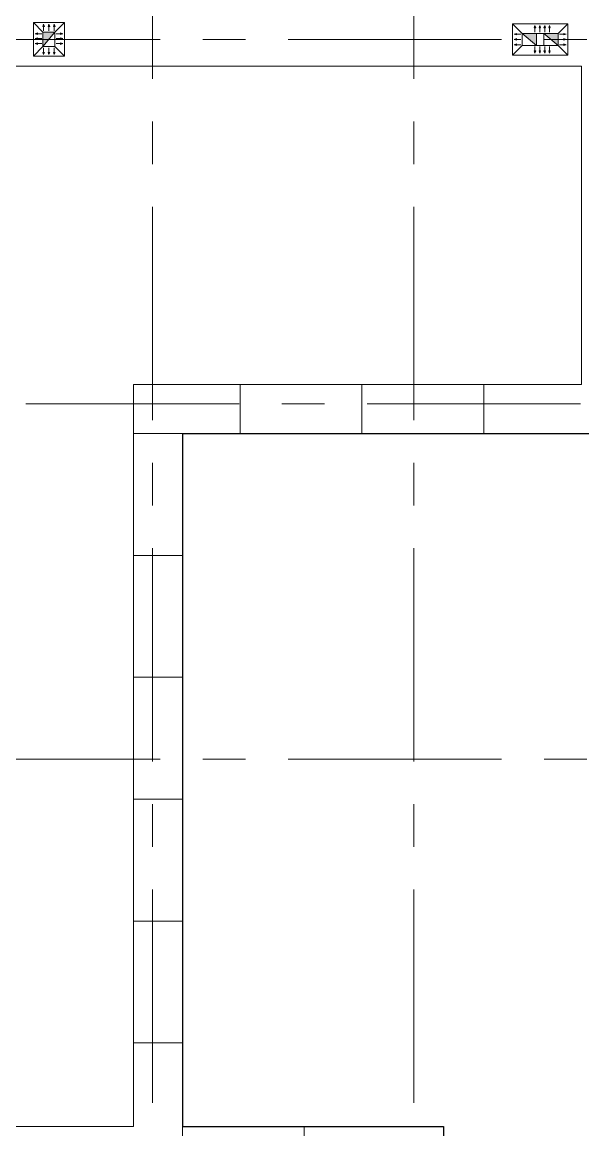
# Model space of a CAD drawing. Header units: millimetres. Extents: x -689206 to 4969298, y -1019800 to 703299.
# Drawn here: x 694125 to 699969, y -629782 to -618240 of the extents above; entities that cross this region are included whole.
import ezdxf

# ---------------------------------------------------------------- set-up
doc = ezdxf.new("R2010")
doc.units = ezdxf.units.MM
doc.linetypes.add('осеваяX2', pattern=[101.6, 63.5, -12.7, 12.7, -12.7])
doc.layers.add('кровля', color=211, linetype='Continuous')
doc.layers.add('четотам', color=7, linetype='Continuous')
for name, color, linetype, lineweight in [('несущие', 7, 'Continuous', 30), ('РАЗМЕРЫ', 7, 'Continuous', 9), ('стены', 7, 'Continuous', 20)]:
    doc.layers.add(name, color=color, linetype=linetype, lineweight=lineweight)

msp = doc.modelspace()

# ---------------------------------------------------------------- hatches: boundary and pattern name
at = {"layer": 'кровля', "lineweight": 5, "true_color": 0x000000}
h = msp.add_hatch(color=18, dxfattribs=at)
h.dxf.hatch_style = 1
h.paths.add_polyline_path([(694349.2, -618285.1), (694357.4, -618285.1), (694349.2, -618261.5)])
h.paths.add_polyline_path([(694341.1, -618285.1), (694349.2, -618285.1), (694349.2, -618261.5)])
h = msp.add_hatch(color=18, dxfattribs=at)
h.dxf.hatch_style = 1
h.paths.add_polyline_path([(694404.5, -618285.1), (694412.6, -618285.1), (694404.5, -618261.5)])
h.paths.add_polyline_path([(694396.4, -618285.1), (694404.5, -618285.1), (694404.5, -618261.5)])
h = msp.add_hatch(color=18, dxfattribs=at)
h.dxf.hatch_style = 1
h.paths.add_polyline_path([(694459.8, -618261.5), (694451.6, -618285.1), (694459.8, -618285.1)])
h.paths.add_polyline_path([(694459.8, -618261.5), (694459.8, -618285.1), (694467.9, -618285.1)])
at = {"layer": 'кровля', "lineweight": 5}
h = msp.add_hatch(color=7, dxfattribs=at)
h.dxf.hatch_style = 1
h.paths.add_polyline_path([(699469.8, -618300), (699478, -618300), (699469.8, -618276.3)])
h.paths.add_polyline_path([(699461.7, -618300), (699469.8, -618300), (699469.8, -618276.3)])
h = msp.add_hatch(color=7, dxfattribs=at)
h.dxf.hatch_style = 1
h.paths.add_polyline_path([(699521.1, -618276.3), (699513, -618300), (699521.1, -618300)])
h.paths.add_polyline_path([(699521.1, -618276.3), (699521.1, -618300), (699529.2, -618300)])
h = msp.add_hatch(color=7, dxfattribs=at)
h.dxf.hatch_style = 1
h.paths.add_polyline_path([(699572.3, -618276.3), (699564.2, -618300), (699572.3, -618300)])
h.paths.add_polyline_path([(699572.3, -618276.3), (699572.3, -618300), (699580.5, -618300)])
h = msp.add_hatch(color=7, dxfattribs=at)
h.dxf.hatch_style = 1
h.paths.add_polyline_path([(699622.1, -618276.3), (699614, -618300), (699622.1, -618300)])
h.paths.add_polyline_path([(699622.1, -618276.3), (699622.1, -618300), (699630.3, -618300)])
at = {"layer": 'кровля', "lineweight": 5, "true_color": 0x000000}
h = msp.add_hatch(color=18, dxfattribs=at)
h.dxf.hatch_style = 1
h.paths.add_polyline_path([(694260.5, -618360.8), (694284.2, -618369), (694284.2, -618360.8)])
h.paths.add_polyline_path([(694260.5, -618360.8), (694284.2, -618360.8), (694284.2, -618352.7)])
h = msp.add_hatch(color=18, dxfattribs=at)
h.dxf.hatch_style = 1
h.paths.add_polyline_path([(694260.5, -618412.1), (694284.2, -618420.2), (694284.2, -618412.1)])
h.paths.add_polyline_path([(694260.5, -618412.1), (694284.2, -618412.1), (694284.2, -618404)])
h = msp.add_hatch(color=18, dxfattribs=at)
h.dxf.hatch_style = 1
h.paths.add_polyline_path([(694524.8, -618360.8), (694524.8, -618369), (694548.5, -618360.8)])
h.paths.add_polyline_path([(694524.8, -618352.7), (694524.8, -618360.8), (694548.5, -618360.8)])
h = msp.add_hatch(color=18, dxfattribs=at)
h.dxf.hatch_style = 1
h.paths.add_polyline_path([(694524.8, -618412.1), (694524.8, -618420.2), (694548.5, -618412.1)])
h.paths.add_polyline_path([(694524.8, -618404), (694524.8, -618412.1), (694548.5, -618412.1)])
at = {"layer": 'кровля', "lineweight": 5}
h = msp.add_hatch(color=7, dxfattribs=at)
h.dxf.hatch_style = 1
h.paths.add_polyline_path([(699252.6, -618365), (699276.2, -618373.2), (699276.2, -618365)])
h.paths.add_polyline_path([(699252.6, -618365), (699276.2, -618365), (699276.2, -618356.9)])
at = {"layer": 'кровля', "lineweight": 15}
h = msp.add_hatch(color=7, dxfattribs=at)
h.dxf.hatch_style = 1
h.paths.add_polyline_path([(699252.6, -618420.3), (699276.2, -618428.4), (699276.2, -618420.3)])
h.paths.add_polyline_path([(699252.6, -618420.3), (699276.2, -618420.3), (699276.2, -618412.2)])
at = {"layer": 'кровля', "lineweight": 5}
h = msp.add_hatch(color=7, dxfattribs=at)
h.dxf.hatch_style = 1
h.paths.add_polyline_path([(699772.8, -618365), (699772.8, -618373.2), (699796.4, -618365)])
h.paths.add_polyline_path([(699772.8, -618356.9), (699772.8, -618365), (699796.4, -618365)])
at = {"layer": 'кровля', "lineweight": 15}
h = msp.add_hatch(color=7, dxfattribs=at)
h.dxf.hatch_style = 1
h.paths.add_polyline_path([(699772.8, -618420.3), (699772.8, -618428.4), (699796.4, -618420.3)])
h.paths.add_polyline_path([(699772.8, -618412.2), (699772.8, -618420.3), (699796.4, -618420.3)])
at = {"layer": 'кровля', "lineweight": 5, "true_color": 0x000000}
h = msp.add_hatch(color=18, dxfattribs=at)
h.dxf.hatch_style = 1
h.paths.add_polyline_path([(694284.2, -618463.3), (694284.2, -618455.2), (694260.5, -618463.3)])
h.paths.add_polyline_path([(694284.2, -618471.5), (694284.2, -618463.3), (694260.5, -618463.3)])
h = msp.add_hatch(color=18, dxfattribs=at)
h.dxf.hatch_style = 1
h.paths.add_polyline_path([(694548.5, -618463.3), (694524.8, -618455.2), (694524.8, -618463.3)])
h.paths.add_polyline_path([(694548.5, -618463.3), (694524.8, -618463.3), (694524.8, -618471.5)])
at = {"layer": 'кровля', "lineweight": 5}
h = msp.add_hatch(color=7, dxfattribs=at)
h.dxf.hatch_style = 1
h.paths.add_polyline_path([(699276.2, -618475.6), (699276.2, -618467.4), (699252.6, -618475.6)])
h.paths.add_polyline_path([(699276.2, -618483.7), (699276.2, -618475.6), (699252.6, -618475.6)])
h = msp.add_hatch(color=7, dxfattribs=at)
h.dxf.hatch_style = 1
h.paths.add_polyline_path([(699796.4, -618475.6), (699772.8, -618467.4), (699772.8, -618475.6)])
h.paths.add_polyline_path([(699796.4, -618475.6), (699772.8, -618475.6), (699772.8, -618483.7)])
at = {"layer": 'кровля', "lineweight": 5, "true_color": 0x000000}
h = msp.add_hatch(color=18, dxfattribs=at)
h.dxf.hatch_style = 1
h.paths.add_polyline_path([(694357.4, -618555.5), (694349.2, -618555.5), (694349.2, -618579.1)])
h.paths.add_polyline_path([(694349.2, -618555.5), (694341.1, -618555.5), (694349.2, -618579.1)])
h = msp.add_hatch(color=18, dxfattribs=at)
h.dxf.hatch_style = 1
h.paths.add_polyline_path([(694412.6, -618555.5), (694404.5, -618555.5), (694404.5, -618579.1)])
h.paths.add_polyline_path([(694404.5, -618555.5), (694396.4, -618555.5), (694404.5, -618579.1)])
h = msp.add_hatch(color=18, dxfattribs=at)
h.dxf.hatch_style = 1
h.paths.add_polyline_path([(694459.8, -618555.5), (694451.6, -618555.5), (694459.8, -618579.1)])
h.paths.add_polyline_path([(694467.9, -618555.5), (694459.8, -618555.5), (694459.8, -618579.1)])
at = {"layer": 'кровля', "lineweight": 5}
h = msp.add_hatch(color=7, dxfattribs=at)
h.dxf.hatch_style = 1
h.paths.add_polyline_path([(699469.8, -618564.3), (699478, -618540.6), (699469.8, -618540.6)])
h.paths.add_polyline_path([(699469.8, -618564.3), (699469.8, -618540.6), (699461.7, -618540.6)])
h = msp.add_hatch(color=7, dxfattribs=at)
h.dxf.hatch_style = 1
h.paths.add_polyline_path([(699521.1, -618540.6), (699513, -618540.6), (699521.1, -618564.3)])
h.paths.add_polyline_path([(699529.2, -618540.6), (699521.1, -618540.6), (699521.1, -618564.3)])
h = msp.add_hatch(color=7, dxfattribs=at)
h.dxf.hatch_style = 1
h.paths.add_polyline_path([(699572.3, -618540.6), (699564.2, -618540.6), (699572.3, -618564.3)])
h.paths.add_polyline_path([(699580.5, -618540.6), (699572.3, -618540.6), (699572.3, -618564.3)])
h = msp.add_hatch(color=7, dxfattribs=at)
h.dxf.hatch_style = 1
h.paths.add_polyline_path([(699622.1, -618540.6), (699614, -618540.6), (699622.1, -618564.3)])
h.paths.add_polyline_path([(699630.3, -618540.6), (699622.1, -618540.6), (699622.1, -618564.3)])
at = {"layer": 'РАЗМЕРЫ', "lineweight": 5, "ltscale": 150}
h = msp.add_hatch(color=256, dxfattribs=at)
h.dxf.hatch_style = 1
h.paths.add_polyline_path([(694467, -618345.3), (694342, -618345.3), (694342, -618495.3)])
h = msp.add_hatch(color=256, dxfattribs=at)
h.dxf.hatch_style = 1
h.paths.add_polyline_path([(699711.4, -618482.8), (699711.4, -618357.8), (699561.4, -618357.8)])
h.paths.add_polyline_path([(699487.6, -618482.8), (699487.6, -618357.8), (699337.6, -618357.8)])

# ---------------------------------------------------------------- linework, layer by layer
at = {"layer": 'кровля', "color": 18, "lineweight": 5, "true_color": 0x000000}
for p, q in [((694342, -618345.3), (694242, -618245.3)), ((694349.2, -618261.5), (694341.1, -618285.1)), ((694341.1, -618285.1), (694349.2, -618285.1)), ((694349.2, -618331.5), (694349.2, -618261.5)), ((694349.2, -618261.5), (694357.4, -618285.1)), ((694357.4, -618285.1), (694349.2, -618285.1)), ((694404.5, -618261.5), (694396.4, -618285.1)), ((694396.4, -618285.1), (694404.5, -618285.1)), ((694404.5, -618331.5), (694404.5, -618261.5)), ((694404.5, -618261.5), (694412.6, -618285.1)), ((694412.6, -618285.1), (694404.5, -618285.1)), ((694459.8, -618261.5), (694451.6, -618285.1)), ((694451.6, -618285.1), (694459.8, -618285.1)), ((694459.8, -618331.5), (694459.8, -618261.5)), ((694459.8, -618261.5), (694467.9, -618285.1)), ((694467.9, -618285.1), (694459.8, -618285.1)), ((694467, -618345.3), (694567, -618245.3)), ((694260.5, -618360.8), (694284.2, -618352.7)), ((694330.5, -618360.8), (694260.5, -618360.8)), ((694260.5, -618360.8), (694284.2, -618369)), ((694260.5, -618412.1), (694284.2, -618404)), ((694330.5, -618412.1), (694260.5, -618412.1)), ((694260.5, -618412.1), (694284.2, -618420.2)), ((694284.2, -618352.7), (694284.2, -618360.8)), ((694284.2, -618369), (694284.2, -618360.8)), ((694284.2, -618404), (694284.2, -618412.1)), ((694284.2, -618420.2), (694284.2, -618412.1)), ((694478.5, -618360.8), (694548.5, -618360.8)), ((694478.5, -618412.1), (694548.5, -618412.1)), ((694548.5, -618360.8), (694524.8, -618352.7)), ((694524.8, -618352.7), (694524.8, -618360.8)), ((694548.5, -618360.8), (694524.8, -618369)), ((694524.8, -618369), (694524.8, -618360.8)), ((694548.5, -618412.1), (694524.8, -618404)), ((694524.8, -618404), (694524.8, -618412.1)), ((694548.5, -618412.1), (694524.8, -618420.2)), ((694524.8, -618420.2), (694524.8, -618412.1)), ((694342, -618495.3), (694242, -618595.3)), ((694260.5, -618463.3), (694284.2, -618455.2)), ((694330.5, -618463.3), (694260.5, -618463.3)), ((694260.5, -618463.3), (694284.2, -618471.5)), ((694284.2, -618455.2), (694284.2, -618463.3)), ((694284.2, -618471.5), (694284.2, -618463.3)), ((694349.2, -618509.1), (694349.2, -618579.1)), ((694404.5, -618509.1), (694404.5, -618579.1)), ((694459.8, -618509.1), (694459.8, -618579.1)), ((694467, -618495.3), (694567, -618595.3)), ((694478.5, -618463.3), (694548.5, -618463.3)), ((694548.5, -618463.3), (694524.8, -618455.2)), ((694524.8, -618455.2), (694524.8, -618463.3)), ((694548.5, -618463.3), (694524.8, -618471.5)), ((694524.8, -618471.5), (694524.8, -618463.3)), ((694349.2, -618579.1), (694341.1, -618555.5)), ((694341.1, -618555.5), (694349.2, -618555.5)), ((694349.2, -618579.1), (694357.4, -618555.5)), ((694357.4, -618555.5), (694349.2, -618555.5)), ((694404.5, -618579.1), (694396.4, -618555.5)), ((694396.4, -618555.5), (694404.5, -618555.5)), ((694404.5, -618579.1), (694412.6, -618555.5)), ((694412.6, -618555.5), (694404.5, -618555.5)), ((694459.8, -618579.1), (694451.6, -618555.5)), ((694451.6, -618555.5), (694459.8, -618555.5)), ((694459.8, -618579.1), (694467.9, -618555.5)), ((694467.9, -618555.5), (694459.8, -618555.5))]:
    msp.add_line(p, q, dxfattribs=at)
at = {"layer": 'кровля', "color": 7, "lineweight": 5}
for p, q in [((699337.6, -618357.8), (699237.6, -618257.8)), ((699469.8, -618276.3), (699461.7, -618300)), ((699469.8, -618346.3), (699469.8, -618276.3)), ((699469.8, -618276.3), (699478, -618300)), ((699521.1, -618276.3), (699513, -618300)), ((699521.1, -618346.3), (699521.1, -618276.3)), ((699521.1, -618276.3), (699529.2, -618300)), ((699572.3, -618276.3), (699564.2, -618300)), ((699572.3, -618346.3), (699572.3, -618276.3)), ((699572.3, -618276.3), (699580.5, -618300)), ((699622.1, -618276.3), (699614, -618300)), ((699622.1, -618346.3), (699622.1, -618276.3)), ((699622.1, -618276.3), (699630.3, -618300)), ((699711.4, -618357.8), (699811.4, -618257.8)), ((699252.6, -618365), (699276.2, -618356.9)), ((699322.6, -618365), (699252.6, -618365)), ((699252.6, -618365), (699276.2, -618373.2)), ((699276.2, -618356.9), (699276.2, -618365)), ((699276.2, -618373.2), (699276.2, -618365)), ((699461.7, -618300), (699469.8, -618300)), ((699478, -618300), (699469.8, -618300)), ((699513, -618300), (699521.1, -618300)), ((699529.2, -618300), (699521.1, -618300)), ((699564.2, -618300), (699572.3, -618300)), ((699580.5, -618300), (699572.3, -618300)), ((699614, -618300), (699622.1, -618300)), ((699630.3, -618300), (699622.1, -618300)), ((699726.4, -618365), (699796.4, -618365)), ((699796.4, -618365), (699772.8, -618356.9)), ((699772.8, -618356.9), (699772.8, -618365)), ((699796.4, -618365), (699772.8, -618373.2)), ((699772.8, -618373.2), (699772.8, -618365)), ((699337.6, -618482.8), (699237.6, -618582.8)), ((699252.6, -618475.6), (699276.2, -618467.4)), ((699322.6, -618475.6), (699252.6, -618475.6)), ((699252.6, -618475.6), (699276.2, -618483.7)), ((699276.2, -618467.4), (699276.2, -618475.6)), ((699276.2, -618483.7), (699276.2, -618475.6)), ((699469.8, -618494.3), (699469.8, -618564.3)), ((699521.1, -618494.3), (699521.1, -618564.3)), ((699572.3, -618494.3), (699572.3, -618564.3)), ((699622.1, -618494.3), (699622.1, -618564.3)), ((699711.4, -618482.8), (699811.4, -618582.8)), ((699726.4, -618475.6), (699796.4, -618475.6)), ((699796.4, -618475.6), (699772.8, -618467.4)), ((699772.8, -618467.4), (699772.8, -618475.6)), ((699796.4, -618475.6), (699772.8, -618483.7)), ((699772.8, -618483.7), (699772.8, -618475.6)), ((699469.8, -618564.3), (699461.7, -618540.6)), ((699461.7, -618540.6), (699469.8, -618540.6)), ((699469.8, -618564.3), (699478, -618540.6)), ((699478, -618540.6), (699469.8, -618540.6)), ((699521.1, -618564.3), (699513, -618540.6)), ((699513, -618540.6), (699521.1, -618540.6)), ((699521.1, -618564.3), (699529.2, -618540.6)), ((699529.2, -618540.6), (699521.1, -618540.6)), ((699572.3, -618564.3), (699564.2, -618540.6)), ((699564.2, -618540.6), (699572.3, -618540.6)), ((699572.3, -618564.3), (699580.5, -618540.6)), ((699580.5, -618540.6), (699572.3, -618540.6)), ((699622.1, -618564.3), (699614, -618540.6)), ((699614, -618540.6), (699622.1, -618540.6)), ((699622.1, -618564.3), (699630.3, -618540.6)), ((699630.3, -618540.6), (699622.1, -618540.6))]:
    msp.add_line(p, q, dxfattribs=at)
at = {"layer": 'кровля', "color": 7, "lineweight": 15}
for p, q in [((699252.6, -618420.3), (699276.2, -618412.2)), ((699276.2, -618412.2), (699276.2, -618420.3)), ((699796.4, -618420.3), (699772.8, -618412.2)), ((699772.8, -618412.2), (699772.8, -618420.3)), ((699322.6, -618420.3), (699252.6, -618420.3)), ((699252.6, -618420.3), (699276.2, -618428.4)), ((699276.2, -618428.4), (699276.2, -618420.3)), ((699726.4, -618420.3), (699796.4, -618420.3)), ((699796.4, -618420.3), (699772.8, -618428.4)), ((699772.8, -618428.4), (699772.8, -618420.3))]:
    msp.add_line(p, q, dxfattribs=at)
at = {"layer": 'кровля', "color": 18, "lineweight": 5, "true_color": 0x000000}
for points in [[(694242, -618245.3), (694567, -618245.3), (694567, -618595.3), (694242, -618595.3)], [(694342, -618345.3), (694467, -618345.3), (694467, -618495.3), (694342, -618495.3)]]:
    msp.add_lwpolyline(points, close=True, dxfattribs=at)
at = {"layer": 'кровля', "color": 7, "lineweight": 5}
for points in [[(699811.4, -618257.8), (699811.4, -618582.8), (699237.6, -618582.8), (699237.6, -618257.8)], [(699711.4, -618357.8), (699711.4, -618482.8), (699337.6, -618482.8), (699337.6, -618357.8)]]:
    msp.add_lwpolyline(points, close=True, dxfattribs=at)
at = {"layer": 'несущие', "lineweight": 13}
for p, q in [((699956.7, -618699.8), (699956.7, -622017)), ((695285.4, -629747), (689244.6, -629747))]:
    msp.add_line(p, q, dxfattribs=at)
at = {"layer": 'РАЗМЕРЫ', "linetype": 'осеваяX2', "lineweight": 5, "ltscale": 35}
for p, q in [((695485.4, -654392.6), (695485.4, -604551.3)), ((698207.9, -654392.6), (698207.9, -604551.3)), ((707055.6, -622218.3), (640002.9, -622218.3))]:
    msp.add_line(p, q, dxfattribs=at)
at = {"layer": 'РАЗМЕРЫ', "lineweight": 9, "ltscale": 150}
for p, q in [((696396.7, -622017), (696396.7, -622527)), ((697666.7, -622017), (697666.7, -622527)), ((698936.7, -622017), (698936.7, -622527)), ((696396.7, -622527), (695285.4, -622527)), ((695795.4, -623797), (695285.4, -623797)), ((695795.4, -625067), (695285.4, -625067)), ((695795.4, -626337), (695285.4, -626337)), ((695795.4, -627607), (695285.4, -627607)), ((695795.4, -628877), (695285.4, -628877)), ((695795.4, -628877), (695795.4, -630257)), ((697065.4, -629747), (697065.4, -630257))]:
    msp.add_line(p, q, dxfattribs=at)
at = {"layer": 'стены', "linetype": 'осеваяX2', "lineweight": 5, "ltscale": 35}
for p, q in [((640002.9, -618420.3), (707055.6, -618420.3)), ((640002.9, -625920.3), (707055.6, -625920.3))]:
    msp.add_line(p, q, dxfattribs=at)
at = {"layer": 'стены', "lineweight": 13}
for p, q in [((699956.7, -618699.8), (689244.6, -618699.8)), ((695285.4, -629747), (695285.4, -622017)), ((695285.4, -622017), (699956.7, -622017))]:
    msp.add_line(p, q, dxfattribs=at)
at = {"layer": 'стены', "lineweight": 30}
for p, q in [((695795.4, -622527), (698517.5, -622527)), ((695795.4, -622527), (695795.4, -629747)), ((698517.5, -622527), (701236.7, -622527)), ((695795.4, -629747), (698517.5, -629747)), ((698517.5, -629747), (698517.5, -638430.3))]:
    msp.add_line(p, q, dxfattribs=at)
at = {"layer": 'четотам', "color": 18, "lineweight": 5, "true_color": 0x000000}
msp.add_lwpolyline([(694342, -618495.3), (694342, -618345.3), (694467, -618345.3), (694467, -618495.3), (694342, -618495.3), (694467, -618345.3)], dxfattribs=at)
msp.add_lwpolyline([(694342, -618495.3), (694342, -618345.3), (694467, -618345.3), (694467, -618495.3), (694342, -618495.3), (694467, -618345.3)], dxfattribs=at)
at = {"layer": 'четотам', "color": 7, "lineweight": 5}
for points in [[(699337.6, -618357.8), (699487.6, -618357.8), (699487.6, -618482.8), (699337.6, -618482.8), (699337.6, -618357.8), (699487.6, -618482.8)], [(699561.4, -618357.8), (699711.4, -618357.8), (699711.4, -618482.8), (699561.4, -618482.8), (699561.4, -618357.8), (699711.4, -618482.8)]]:
    msp.add_lwpolyline(points, dxfattribs=at)

doc.saveas('drawing.dxf')
